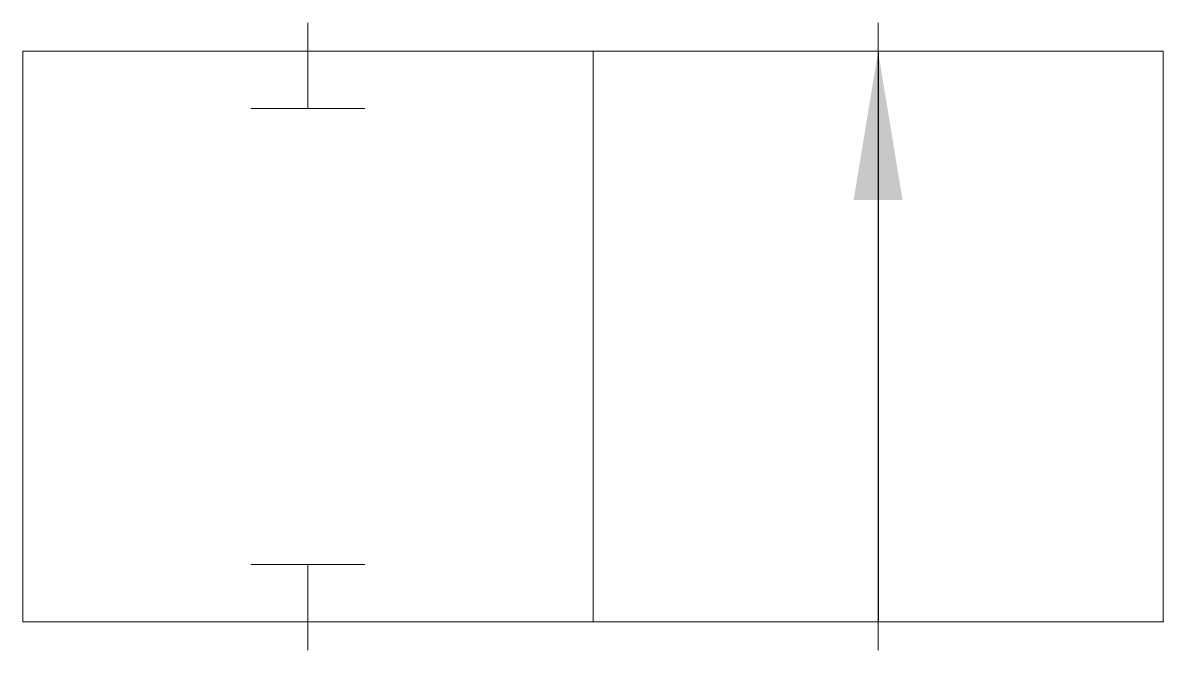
# Model space of a CAD drawing. Header units: millimetres. Extents: x -4.8 to 14.4, y 0 to 10.6.
import ezdxf

# ---------------------------------------------------------------- set-up
doc = ezdxf.new("R2010")
doc.units = ezdxf.units.MM
doc.layers.add('main', color=7, linetype='CONTINUOUS', lineweight=18)
doc.styles.get("Standard").update_dxf_attribs({"font": 'txt', "width": 0.75})
doc.dimstyles.get("Standard").update_dxf_attribs({"dimtxt": 2.5, "dimasz": 2.5, "dimexe": 1.25, "dimexo": 0.625, "dimtad": 1, "dimtxsty": 'Standard', "dimcen": 2.5, "dimadec": 0, "dimazin": 0, "dimtfac": 1, "dimtmove": 0, "dimatfit": 3, "dimfxl": 1, "dimarcsym": 0})

msp = doc.modelspace()

# ---------------------------------------------------------------- linework, layer by layer
at = {"layer": 'main'}
for p, q in [((9.6, 10.08), (9.6, 10.56)), ((0, 10.08), (0, 10.56)), ((-4.8, 0.48), (-4.8, 10.08)), ((-4.8, 10.08), (0, 10.08)), ((0, 10.08), (4.8, 10.08)), ((0, 10.08), (0, 9.12)), ((4.8, 10.08), (4.8, 0.48)), ((4.8, 10.08), (9.6, 10.08)), ((9.6, 10.08), (14.4, 10.08)), ((14.4, 10.08), (14.4, 0.48)), ((0.96, 9.12), (-0.96, 9.12)), ((-0.96, 1.44), (0.96, 1.44)), ((0, 0.48), (0, 1.44)), ((0, 0.48), (-4.8, 0.48)), ((4.8, 0.48), (0, 0.48)), ((0, 0.48), (0, 0)), ((9.6, 0.48), (4.8, 0.48)), ((9.6, 0.48), (9.6, 0)), ((14.4, 0.48), (9.6, 0.48))]:
    msp.add_line(p, q, dxfattribs=at)
for p in [(0, 10.08), (9.6, 10.08), (0, 0.48), (4.8, 0.48), (9.6, 0.48), (14.4, 0.48)]:
    msp.add_point(p, dxfattribs=at)

# ---------------------------------------------------------------- leaders
msp.add_leader([(9.6, 10.08), (9.6, 0.48)], dimstyle='Standard', dxfattribs=at)

doc.saveas('drawing.dxf')
